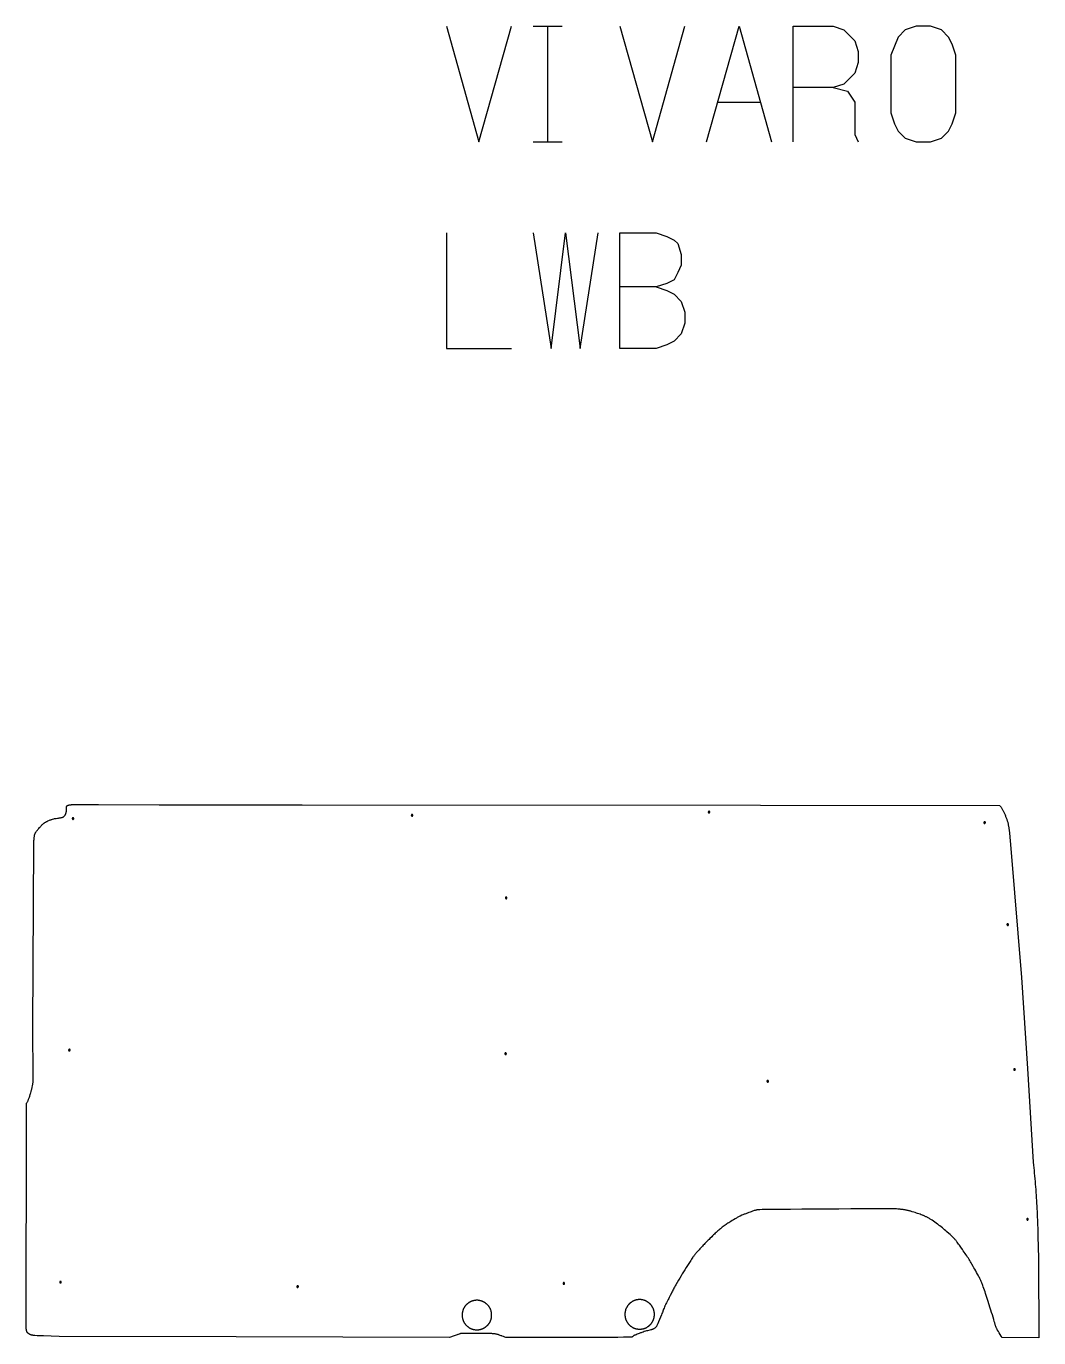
# Model space of a CAD drawing. Extents: x 0 to 7798, y -6966 to 7.
# Drawn here: x 5154 to 7657, y -3233 to 7 of the extents above; entities that cross this region are included whole.
import ezdxf

# ---------------------------------------------------------------- set-up
doc = ezdxf.new("R2010")
doc.units = 0
doc.layers.add('Default_Layer', color=1, linetype='CONTINUOUS')

msp = doc.modelspace()

# ---------------------------------------------------------------- linework, layer by layer
at = {"layer": 'Default_Layer'}
for points in [[(6192.8, 7.4), (6273.1, -278.4), (6353.5, 7.4)], [(6407.1, 7.4), (6478.5, 7.4)], [(6442.8, 7.4), (6442.8, -278.4)], [(6621.4, 7.4), (6701.7, -278.4), (6782.1, 7.4)], [(6835.7, -278.4), (6916.1, 7.4), (6996.4, -278.4)], [(7050, -278.4), (7050, 7.4), (7148.2, 7.4), (7175, -1.6), (7201.8, -28.3), (7210.7, -55.1), (7210.7, -81.9), (7201.8, -108.7), (7175, -135.5), (7148.2, -144.4), (7050, -144.4)], [(7148.2, -144.4), (7183.9, -153.4), (7201.8, -180.2), (7201.8, -260.5), (7210.7, -278.4)], [(6862.5, -180.2), (6969.6, -180.2)], [(6407.1, -278.4), (6478.5, -278.4)], [(6192.8, -502.9), (6192.8, -788.6), (6353.5, -788.6)], [(6407.1, -502.9), (6451.7, -788.6), (6487.4, -502.9), (6523.2, -788.6), (6567.8, -502.9)], [(6710.7, -636.8), (6737.5, -645.8), (6755.3, -654.7), (6773.2, -672.6), (6782.1, -699.3), (6782.1, -726.1), (6773.2, -752.9), (6755.3, -770.8), (6737.5, -779.7), (6710.7, -788.6), (6621.4, -788.6), (6621.4, -502.9), (6710.7, -502.9), (6737.5, -511.8), (6755.3, -520.8), (6764.3, -529.7), (6773.2, -556.5), (6773.2, -583.3), (6764.3, -601.1), (6755.3, -619), (6737.5, -627.9), (6710.7, -636.8), (6621.4, -636.8)]]:
    msp.add_lwpolyline(points, dxfattribs=at)
for points in [[(7451.8, -64.1), (7442.9, -37.3), (7434, -19.4), (7416.1, -1.6), (7389.3, 7.4), (7353.6, 7.4), (7326.8, -1.6), (7309, -19.4), (7291.1, -64.1), (7291.1, -206.9), (7300, -233.7), (7309, -251.6), (7326.8, -269.4), (7353.6, -278.4), (7389.3, -278.4), (7416.1, -269.4), (7434, -251.6), (7442.9, -233.7), (7451.8, -206.9), (7451.8, -64.1)], [(6968.9, -1917.1), (7560.8, -1917.7), (7561.6, -1919.1), (7562.5, -1920.5), (7563.4, -1922), (7564.3, -1923.5), (7565.1, -1925), (7566, -1926.6), (7566.9, -1928.1), (7567.7, -1929.7), (7568.6, -1931.3), (7569.4, -1932.9), (7570.2, -1934.6), (7571, -1936.2), (7571.8, -1937.9), (7572.6, -1939.6), (7573.3, -1941.2), (7574.1, -1942.9), (7574.8, -1944.6), (7575.5, -1946.2), (7576.1, -1947.9), (7576.8, -1949.6), (7577.4, -1951.2), (7577.9, -1952.8), (7578.5, -1954.5), (7579, -1956), (7579.5, -1957.6), (7579.9, -1959.2), (7580.3, -1960.7), (7580.7, -1962.2), (7581, -1963.7), (7581.2, -1965.1), (7581.5, -1966.5), (7581.7, -1967.9), (7584.5, -1985.6), (7584.6, -1986.2), (7588, -2023.7), (7614.3, -2342.4), (7628.5, -2567.6), (7643.1, -2799.2), (7642.9, -2799.2), (7643.7, -2806), (7644.4, -2812.7), (7645, -2819.5), (7645.7, -2826.2), (7646.3, -2833), (7646.9, -2839.8), (7647.5, -2846.5), (7648, -2853.3), (7648.6, -2860), (7649.1, -2866.8), (7649.6, -2873.6), (7650, -2880.3), (7650.5, -2887.1), (7650.9, -2893.8), (7651.3, -2900.6), (7651.7, -2907.4), (7652, -2914.2), (7652.4, -2920.9), (7652.7, -2927.7), (7653, -2934.5), (7653.3, -2941.2), (7653.5, -2948), (7653.8, -2954.8), (7654, -2961.5), (7654.5, -2975.1), (7654.8, -2988.6), (7655.2, -3002.2), (7655.4, -3015.8), (7655.7, -3029.3), (7655.9, -3042.9), (7656, -3056.4), (7656.1, -3070), (7656.2, -3083.5), (7656.3, -3097.1), (7656.4, -3110.7), (7656.4, -3124.2), (7656.5, -3151.4), (7656.5, -3178.5), (7656.6, -3205.6), (7656.7, -3219.2), (7656.8, -3232.7), (7566.2, -3232.4), (7564, -3229.1), (7561.4, -3225), (7558.8, -3220.9), (7556.8, -3217.5), (7554.7, -3214.2), (7554.3, -3213.5), (7553.9, -3212.7), (7553.5, -3211.9), (7553.2, -3211), (7552.8, -3210.1), (7552.4, -3209.2), (7551.6, -3207.1), (7550.8, -3205.1), (7550.1, -3202.9), (7548.7, -3198.8), (7548.3, -3197.7), (7547.8, -3196.2), (7546.7, -3192.3), (7545.3, -3187.5), (7543.7, -3182), (7542, -3176.1), (7540.2, -3170.2), (7538.5, -3164.4), (7536.9, -3159.2), (7533.7, -3148.8), (7532, -3143.5), (7530.3, -3138.1), (7528.6, -3132.9), (7527, -3127.9), (7525.4, -3123.2), (7524, -3119), (7521.2, -3111.1), (7519.7, -3107.2), (7518.3, -3103.3), (7517.5, -3101.3), (7516.8, -3099.4), (7516, -3097.4), (7515.2, -3095.5), (7514.4, -3093.6), (7513.5, -3091.6), (7512.7, -3089.7), (7511.8, -3087.8), (7510.9, -3085.9), (7509.9, -3083.9), (7508.9, -3081.9), (7507.8, -3079.8), (7506.6, -3077.7), (7505.5, -3075.7), (7503.2, -3071.5), (7500.8, -3067.5), (7498.6, -3063.6), (7496.5, -3060.1), (7494.7, -3056.9), (7491.3, -3051), (7489.6, -3048), (7487.9, -3045.1), (7486.2, -3042.1), (7484.5, -3039.2), (7482.7, -3036.3), (7480.9, -3033.5), (7478.9, -3030.5), (7476.8, -3027.4), (7474.6, -3024.2), (7472.4, -3021), (7470.2, -3017.9), (7468, -3014.8), (7464, -3009.3), (7462.3, -3006.8), (7460.5, -3004.3), (7458.7, -3001.8), (7457, -2999.2), (7455.2, -2996.7), (7454.3, -2995.5), (7453.3, -2994.3), (7452.4, -2993.1), (7451.4, -2991.9), (7450.4, -2990.7), (7449.4, -2989.5), (7448.4, -2988.4), (7447.3, -2987.2), (7446.1, -2986), (7445, -2984.9), (7443.8, -2983.7), (7442.5, -2982.5), (7440, -2980.1), (7437.4, -2977.7), (7434.8, -2975.4), (7429.5, -2970.8), (7426.9, -2968.5), (7424.1, -2966.1), (7421.3, -2963.7), (7418.4, -2961.2), (7415.4, -2958.8), (7412.3, -2956.3), (7410.8, -2955.2), (7409.3, -2954), (7407.7, -2952.8), (7406.2, -2951.7), (7403.1, -2949.4), (7399.8, -2947.1), (7396.5, -2944.8), (7393.1, -2942.6), (7391.5, -2941.5), (7389.8, -2940.4), (7388.2, -2939.4), (7386.6, -2938.4), (7385, -2937.4), (7383.5, -2936.5), (7382, -2935.7), (7380.6, -2935), (7379.2, -2934.2), (7377.8, -2933.6), (7376.3, -2932.9), (7374.9, -2932.2), (7373.5, -2931.6), (7372, -2931), (7370.6, -2930.4), (7369.1, -2929.8), (7366.2, -2928.7), (7363.2, -2927.6), (7360.2, -2926.6), (7357.3, -2925.6), (7354.2, -2924.5), (7351, -2923.4), (7347.6, -2922.3), (7344.2, -2921.3), (7342.4, -2920.8), (7340.6, -2920.3), (7338.9, -2919.8), (7337.1, -2919.3), (7335.3, -2918.8), (7333.6, -2918.4), (7331.8, -2918), (7330.1, -2917.7), (7328.3, -2917.3), (7326.6, -2917), (7324.8, -2916.7), (7323, -2916.4), (7321.3, -2916.2), (7319.5, -2916), (7317.7, -2915.7), (7315.9, -2915.5), (7314.1, -2915.3), (7312.4, -2915.2), (7308.8, -2914.9), (7305.2, -2914.6), (7301.6, -2914.4), (7299.8, -2914.4), (7296.3, -2914.4), (7284.6, -2914.4), (7267.5, -2914.4), (7245.7, -2914.4), (7220.4, -2914.5), (7192.3, -2914.6), (7162.3, -2914.8), (7131.5, -2914.9), (7100.7, -2915.1), (7070.9, -2915.3), (7042.9, -2915.5), (7017.6, -2915.7), (6996.1, -2915.9), (6987, -2916), (6979.1, -2916.1), (6972.7, -2916.2), (6967.7, -2916.3), (6964.3, -2916.4), (6963.3, -2916.5), (6962.7, -2916.5), (6961.9, -2916.6), (6961.1, -2916.8), (6960.3, -2916.9), (6959.4, -2917.1), (6958.5, -2917.4), (6957.6, -2917.6), (6955.6, -2918.1), (6953.6, -2918.7), (6951.6, -2919.4), (6949.5, -2920.1), (6947.5, -2920.8), (6945.5, -2921.5), (6943.5, -2922.2), (6939.9, -2923.5), (6936.9, -2924.7), (6935.7, -2925.1), (6934.7, -2925.5), (6932.4, -2926.2), (6930.4, -2927), (6928.5, -2927.7), (6926.8, -2928.4), (6925, -2929.2), (6923.2, -2930), (6918.9, -2932), (6917.7, -2932.6), (6916.3, -2933.3), (6914.7, -2934.1), (6913.1, -2935), (6911.4, -2935.9), (6909.7, -2936.9), (6906.1, -2939), (6902.5, -2941.1), (6899.1, -2943.2), (6896, -2945.1), (6893.3, -2946.8), (6890.9, -2948.4), (6888.5, -2949.9), (6886.1, -2951.5), (6883.7, -2953.1), (6881.4, -2954.8), (6879.1, -2956.4), (6876.8, -2958.1), (6874.5, -2959.8), (6872.3, -2961.5), (6870.1, -2963.3), (6867.9, -2965.1), (6865.7, -2966.9), (6863.6, -2968.8), (6861.4, -2970.7), (6859.3, -2972.6), (6857.2, -2974.5), (6855.1, -2976.4), (6852.9, -2978.5), (6850.7, -2980.7), (6848.5, -2983), (6843.9, -2987.5), (6841.7, -2989.8), (6839.5, -2992), (6837.5, -2994), (6835.5, -2996), (6831.5, -3000), (6829.5, -3002), (6827.5, -3004), (6825.5, -3006.1), (6823.6, -3008.1), (6819.3, -3012.7), (6817, -3015.2), (6814.6, -3017.9), (6812.3, -3020.6), (6810, -3023.2), (6808.8, -3024.6), (6807.8, -3025.9), (6806.7, -3027.2), (6805.7, -3028.4), (6804.8, -3029.7), (6803.8, -3031), (6802.9, -3032.3), (6802, -3033.6), (6800.2, -3036.2), (6798.4, -3038.9), (6796.6, -3041.5), (6794.9, -3044.2), (6793.3, -3046.8), (6791.6, -3049.3), (6788.4, -3054.3), (6785.1, -3059.4), (6782, -3064.5), (6778.8, -3069.6), (6775.7, -3074.7), (6772.6, -3080), (6769.4, -3085.3), (6766.4, -3090.6), (6763.2, -3096.2), (6759.8, -3101.9), (6758.2, -3104.8), (6756.6, -3107.6), (6755.1, -3110.3), (6753.7, -3112.9), (6752.4, -3115.4), (6751.1, -3117.9), (6749.8, -3120.4), (6748.6, -3122.9), (6746.1, -3127.9), (6743.6, -3133), (6742.2, -3135.6), (6740.9, -3138.2), (6738.1, -3143.5), (6736.8, -3146.1), (6735.4, -3148.7), (6734.2, -3151.4), (6733.5, -3152.7), (6732.9, -3154), (6732.3, -3155.4), (6731.7, -3156.7), (6730.6, -3159.4), (6729.5, -3162.1), (6728.5, -3164.9), (6726.4, -3170.3), (6725.3, -3173.1), (6724.3, -3175.8), (6721.8, -3181.7), (6719.2, -3188), (6716.9, -3193.5), (6716, -3195.6), (6715.4, -3197.1), (6714.9, -3198.2), (6714.4, -3199.4), (6713.9, -3200.6), (6713.3, -3201.8), (6712.8, -3203), (6712.5, -3203.5), (6712.2, -3204.1), (6711.9, -3204.6), (6711.6, -3205.1), (6711.2, -3205.6), (6710.9, -3206), (6710.5, -3206.5), (6710.1, -3206.9), (6709.7, -3207.3), (6709.3, -3207.7), (6708.8, -3208.1), (6708.4, -3208.4), (6707.9, -3208.8), (6707.5, -3209.2), (6706.5, -3209.8), (6705.5, -3210.4), (6704.5, -3211), (6703.5, -3211.5), (6702.9, -3211.8), (6702.1, -3212.1), (6701.3, -3212.4), (6700.3, -3212.6), (6699.2, -3213), (6698, -3213.3), (6695.4, -3213.9), (6689.9, -3215.2), (6687.2, -3215.9), (6684.7, -3216.5), (6681.7, -3217.6), (6678.6, -3218.6), (6675.6, -3219.6), (6674.1, -3220.2), (6672.6, -3220.7), (6668.7, -3222.2), (6663.8, -3224.1), (6661.5, -3225.1), (6659.3, -3226), (6657.6, -3226.7), (6657, -3227), (6656.5, -3227.2), (6656.1, -3227.4), (6655.8, -3227.7), (6655.4, -3228), (6655.1, -3228.2), (6654.4, -3228.8), (6653.7, -3229.4), (6653.1, -3230), (6652.7, -3230.2), (6652.4, -3230.5), (6652, -3230.7), (6651.6, -3230.9), (6651.2, -3231.1), (6650.8, -3231.3), (6650.6, -3231.3), (6650.1, -3231.3), (6648.2, -3231.4), (6645.2, -3231.4), (6641.2, -3231.5), (6630.5, -3231.6), (6616.4, -3231.7), (6599.4, -3231.7), (6579.8, -3231.8), (6534.8, -3231.9), (6433.4, -3232.1), (6383.9, -3232.2), (6339.8, -3232.3), (6336.8, -3231), (6333.6, -3229.8), (6330.7, -3228.6), (6329.3, -3228), (6328.1, -3227.6), (6325.9, -3226.8), (6323.7, -3226), (6322.6, -3225.6), (6321.5, -3225.3), (6320.3, -3225), (6319.2, -3224.7), (6317.9, -3224.4), (6316.4, -3224), (6314.6, -3223.7), (6312.8, -3223.4), (6310.8, -3223.1), (6308.9, -3222.8), (6306.9, -3222.6), (6305.1, -3222.4), (6303.8, -3222.3), (6301.9, -3222.3), (6299.3, -3222.2), (6296.3, -3222.2), (6288.7, -3222.2), (6279.9, -3222.2), (6260.5, -3222.2), (6251.1, -3222.2), (6242.7, -3222.2), (6240.9, -3222.1), (6239.1, -3222.1), (6235.5, -3222), (6233.8, -3221.9), (6232.1, -3221.9), (6231.3, -3222), (6230.6, -3222), (6229.9, -3222.1), (6229.2, -3222.2), (6228.6, -3222.3), (6228, -3222.4), (6227.4, -3222.5), (6226.7, -3222.7), (6225.5, -3223.1), (6224.3, -3223.5), (6221.9, -3224.3), (6220.7, -3224.8), (6219.5, -3225.2), (6214.5, -3226.8), (6212, -3227.7), (6209.6, -3228.5), (6207.3, -3229.3), (6205, -3230.1), (6200.4, -3231.8), (5673, -3230.8), (5235.4, -3229.9), (5216.1, -3229.1), (5196.5, -3228.3), (5187.9, -3227.9), (5180.8, -3227.6), (5175.8, -3227.3), (5174.3, -3227.2), (5173.4, -3227.1), (5172.4, -3227), (5171.3, -3226.8), (5170.2, -3226.6), (5169.2, -3226.3), (5168.1, -3226.1), (5167.2, -3225.9), (5166.4, -3225.6), (5165.8, -3225.5), (5164.7, -3225.1), (5164.2, -3224.9), (5163.6, -3224.7), (5163.1, -3224.4), (5162.6, -3224.2), (5162.1, -3223.9), (5161.6, -3223.6), (5161.1, -3223.3), (5160.6, -3222.9), (5160.1, -3222.6), (5159.5, -3222.1), (5159, -3221.7), (5158.5, -3221.2), (5158, -3220.8), (5157.6, -3220.3), (5157.3, -3219.9), (5156.9, -3219.4), (5156.6, -3218.9), (5156.3, -3218.3), (5156, -3217.8), (5155.8, -3217.3), (5155.5, -3216.7), (5155.3, -3216.2), (5155.2, -3215.9), (5155.1, -3215.5), (5155, -3214.7), (5154.8, -3213.8), (5154.7, -3212.8), (5154.4, -3210.8), (5154.3, -3209.7), (5154.2, -3208.8), (5155.1, -2691), (5155.1, -2653.2), (5156, -2652), (5156.7, -2650.7), (5157.4, -2649.5), (5158, -2648.2), (5158.6, -2647), (5159.2, -2645.7), (5159.7, -2644.5), (5160.2, -2643.2), (5160.7, -2641.7), (5161.3, -2640), (5162, -2638), (5162.7, -2635.9), (5164.1, -2631.6), (5164.7, -2629.5), (5165.3, -2627.6), (5166.3, -2624), (5167.3, -2620.4), (5167.8, -2618.6), (5168.2, -2616.8), (5168.6, -2615.1), (5169, -2613.5), (5169.7, -2610.3), (5170, -2608.7), (5170.3, -2607.1), (5170.6, -2605.5), (5170.9, -2603.9), (5171.1, -2602.3), (5171.3, -2600.7), (5171.3, -2600), (5171.3, -2599), (5171.3, -2595.5), (5171.3, -2590.6), (5171.3, -2584.2), (5171.2, -2568.3), (5171, -2549), (5170.5, -2506.2), (5170.3, -2485.5), (5170.2, -2467.1), (5173.3, -2011.9), (5173.3, -2010.2), (5173.3, -2008.6), (5173.3, -2005.3), (5173.3, -2003.7), (5173.4, -2002.9), (5173.4, -2002.1), (5173.5, -2001.3), (5173.6, -2000.5), (5173.7, -1999.8), (5173.8, -1999), (5173.9, -1998.3), (5174, -1997.5), (5174.2, -1996), (5174.3, -1994.5), (5174.5, -1993), (5174.5, -1992.3), (5174.6, -1991.6), (5174.8, -1990.9), (5174.9, -1990.2), (5175.1, -1989.6), (5175.2, -1989), (5175.5, -1988.4), (5175.7, -1987.8), (5176.3, -1986.7), (5176.9, -1985.6), (5177.5, -1984.6), (5178.2, -1983.6), (5178.8, -1982.6), (5179.5, -1981.6), (5180.2, -1980.6), (5180.9, -1979.6), (5181.8, -1978.5), (5182.8, -1977.4), (5183.8, -1976.1), (5185, -1974.7), (5187.3, -1972.2), (5188.3, -1971), (5189.1, -1969.9), (5189.5, -1969.4), (5190, -1968.9), (5190.9, -1967.9), (5192, -1966.8), (5193.1, -1965.7), (5194.3, -1964.6), (5195.6, -1963.5), (5196.8, -1962.5), (5198.1, -1961.4), (5198.8, -1960.9), (5199.6, -1960.4), (5200.5, -1959.8), (5201.4, -1959.3), (5202.4, -1958.7), (5203.5, -1958.1), (5204.5, -1957.6), (5205.6, -1957), (5207.8, -1956), (5210, -1955), (5211.9, -1954.2), (5213.5, -1953.5), (5214.2, -1953.2), (5214.9, -1952.9), (5216.3, -1952.4), (5217.8, -1952), (5219.2, -1951.5), (5222.2, -1950.7), (5223.7, -1950.3), (5225.1, -1949.8), (5228.1, -1949.5), (5231.2, -1949.1), (5232.7, -1948.9), (5234.2, -1948.7), (5235.5, -1948.5), (5236.8, -1948.3), (5237.9, -1948.1), (5239.1, -1947.9), (5240.3, -1947.8), (5241.5, -1947.6), (5242.1, -1947.5), (5242.7, -1947.3), (5243.3, -1947.2), (5243.8, -1947), (5244.4, -1946.8), (5244.9, -1946.6), (5245.5, -1946.3), (5246, -1946), (5246.4, -1945.7), (5246.9, -1945.3), (5247.4, -1944.9), (5247.8, -1944.5), (5248.2, -1944.1), (5248.6, -1943.7), (5249, -1943.2), (5249.4, -1942.7), (5249.7, -1942.2), (5250.1, -1941.7), (5250.4, -1941.2), (5250.7, -1940.7), (5251, -1940.2), (5251.3, -1939.6), (5251.8, -1938.5), (5252, -1938), (5252.2, -1937.4), (5252.4, -1936.8), (5252.6, -1936.2), (5252.7, -1935.5), (5252.9, -1934.9), (5253.1, -1933.5), (5253.3, -1932.2), (5253.5, -1930.8), (5253.6, -1929.6), (5253.8, -1928.4), (5253.8, -1927.8), (5253.8, -1927.2), (5253.8, -1926.6), (5253.8, -1926), (5253.7, -1924.7), (5253.6, -1923.5), (5253.6, -1922.9), (5253.6, -1922.3), (5253.7, -1921.7), (5253.7, -1921.2), (5253.8, -1920.6), (5253.9, -1920.4), (5254, -1920.1), (5254.1, -1919.9), (5254.2, -1919.6), (5254.4, -1919.4), (5254.5, -1919.2), (5254.7, -1919), (5254.9, -1918.8), (5255.1, -1918.6), (5255.3, -1918.4), (5255.7, -1918.1), (5256.2, -1917.8), (5256.7, -1917.6), (5257.3, -1917.3), (5257.8, -1917.1), (5258.4, -1917), (5258.9, -1916.8), (5259.5, -1916.7), (5260.6, -1916.5), (5261.7, -1916.3), (5262.7, -1916.1), (5263.5, -1916), (5264.4, -1915.9), (5265.3, -1915.8), (5266.2, -1915.7), (5268, -1915.7), (5269.8, -1915.6), (5274.5, -1915.6), (5287.1, -1915.6), (5332.8, -1915.6), (5483.1, -1915.8), (5836.2, -1916.1), (6968.9, -1917.1)], [(6105.9, -1942), (6105.9, -1942.2), (6105.9, -1942.4), (6106, -1942.6), (6106, -1942.8), (6106.1, -1943), (6106.2, -1943.1), (6106.3, -1943.3), (6106.5, -1943.4), (6106.6, -1943.6), (6106.8, -1943.7), (6106.9, -1943.8), (6107.1, -1943.9), (6107.3, -1943.9), (6107.5, -1944), (6107.7, -1944), (6107.9, -1944), (6108.1, -1944), (6108.3, -1944), (6108.5, -1943.9), (6108.7, -1943.9), (6108.8, -1943.8), (6109, -1943.7), (6109.2, -1943.6), (6109.3, -1943.4), (6109.4, -1943.3), (6109.5, -1943.1), (6109.6, -1943), (6109.7, -1942.8), (6109.8, -1942.6), (6109.8, -1942.4), (6109.9, -1942.2), (6109.9, -1942), (6109.9, -1941.8), (6109.8, -1941.6), (6109.8, -1941.4), (6109.7, -1941.2), (6109.6, -1941.1), (6109.5, -1940.9), (6109.4, -1940.8), (6109.3, -1940.6), (6109.2, -1940.5), (6109, -1940.4), (6108.8, -1940.3), (6108.7, -1940.2), (6108.5, -1940.1), (6108.3, -1940.1), (6108.1, -1940), (6107.9, -1940), (6107.7, -1940), (6107.5, -1940.1), (6107.3, -1940.1), (6107.1, -1940.2), (6106.9, -1940.3), (6106.8, -1940.4), (6106.6, -1940.5), (6106.5, -1940.6), (6106.3, -1940.8), (6106.2, -1940.9), (6106.1, -1941.1), (6106, -1941.2), (6106, -1941.4), (6105.9, -1941.6), (6105.9, -1941.8), (6105.9, -1942)], [(6839.9, -1934), (6839.9, -1934.2), (6839.9, -1934.4), (6840, -1934.6), (6840, -1934.8), (6840.1, -1935), (6840.2, -1935.1), (6840.3, -1935.3), (6840.5, -1935.4), (6840.6, -1935.6), (6840.8, -1935.7), (6840.9, -1935.8), (6841.1, -1935.9), (6841.3, -1935.9), (6841.5, -1936), (6841.7, -1936), (6841.9, -1936), (6842.1, -1936), (6842.3, -1936), (6842.5, -1935.9), (6842.7, -1935.9), (6842.8, -1935.8), (6843, -1935.7), (6843.2, -1935.6), (6843.3, -1935.4), (6843.4, -1935.3), (6843.5, -1935.1), (6843.6, -1935), (6843.7, -1934.8), (6843.8, -1934.6), (6843.8, -1934.4), (6843.9, -1934.2), (6843.9, -1934), (6843.9, -1933.8), (6843.8, -1933.6), (6843.8, -1933.4), (6843.7, -1933.2), (6843.6, -1933.1), (6843.5, -1932.9), (6843.4, -1932.8), (6843.3, -1932.6), (6843.2, -1932.5), (6843, -1932.4), (6842.8, -1932.3), (6842.7, -1932.2), (6842.5, -1932.1), (6842.3, -1932.1), (6842.1, -1932), (6841.9, -1932), (6841.7, -1932), (6841.5, -1932.1), (6841.3, -1932.1), (6841.1, -1932.2), (6840.9, -1932.3), (6840.8, -1932.4), (6840.6, -1932.5), (6840.5, -1932.6), (6840.3, -1932.8), (6840.2, -1932.9), (6840.1, -1933.1), (6840, -1933.2), (6840, -1933.4), (6839.9, -1933.6), (6839.9, -1933.8), (6839.9, -1934)], [(5267.9, -1950), (5267.9, -1950.2), (5267.9, -1950.4), (5268, -1950.6), (5268, -1950.8), (5268.1, -1951), (5268.2, -1951.1), (5268.3, -1951.3), (5268.5, -1951.4), (5268.6, -1951.6), (5268.8, -1951.7), (5268.9, -1951.8), (5269.1, -1951.9), (5269.3, -1951.9), (5269.5, -1952), (5269.7, -1952), (5269.9, -1952), (5270.1, -1952), (5270.3, -1952), (5270.5, -1951.9), (5270.7, -1951.9), (5270.8, -1951.8), (5271, -1951.7), (5271.2, -1951.6), (5271.3, -1951.4), (5271.4, -1951.3), (5271.5, -1951.1), (5271.6, -1951), (5271.7, -1950.8), (5271.8, -1950.6), (5271.8, -1950.4), (5271.9, -1950.2), (5271.9, -1950), (5271.9, -1949.8), (5271.8, -1949.6), (5271.8, -1949.4), (5271.7, -1949.2), (5271.6, -1949.1), (5271.5, -1948.9), (5271.4, -1948.8), (5271.3, -1948.6), (5271.2, -1948.5), (5271, -1948.4), (5270.8, -1948.3), (5270.7, -1948.2), (5270.5, -1948.1), (5270.3, -1948.1), (5270.1, -1948), (5269.9, -1948), (5269.7, -1948), (5269.5, -1948.1), (5269.3, -1948.1), (5269.1, -1948.2), (5268.9, -1948.3), (5268.8, -1948.4), (5268.6, -1948.5), (5268.5, -1948.6), (5268.3, -1948.8), (5268.2, -1948.9), (5268.1, -1949.1), (5268, -1949.2), (5268, -1949.4), (5267.9, -1949.6), (5267.9, -1949.8), (5267.9, -1950)], [(7520.9, -1960), (7520.9, -1960.2), (7520.9, -1960.4), (7521, -1960.6), (7521, -1960.8), (7521.1, -1961), (7521.2, -1961.1), (7521.3, -1961.3), (7521.5, -1961.4), (7521.6, -1961.6), (7521.8, -1961.7), (7521.9, -1961.8), (7522.1, -1961.9), (7522.3, -1961.9), (7522.5, -1962), (7522.7, -1962), (7522.9, -1962), (7523.1, -1962), (7523.3, -1962), (7523.5, -1961.9), (7523.7, -1961.9), (7523.8, -1961.8), (7524, -1961.7), (7524.2, -1961.6), (7524.3, -1961.4), (7524.4, -1961.3), (7524.5, -1961.1), (7524.6, -1961), (7524.7, -1960.8), (7524.8, -1960.6), (7524.8, -1960.4), (7524.9, -1960.2), (7524.9, -1960), (7524.9, -1959.8), (7524.8, -1959.6), (7524.8, -1959.4), (7524.7, -1959.2), (7524.6, -1959.1), (7524.5, -1958.9), (7524.4, -1958.8), (7524.3, -1958.6), (7524.2, -1958.5), (7524, -1958.4), (7523.8, -1958.3), (7523.7, -1958.2), (7523.5, -1958.1), (7523.3, -1958.1), (7523.1, -1958), (7522.9, -1958), (7522.7, -1958), (7522.5, -1958.1), (7522.3, -1958.1), (7522.1, -1958.2), (7521.9, -1958.3), (7521.8, -1958.4), (7521.6, -1958.5), (7521.5, -1958.6), (7521.3, -1958.8), (7521.2, -1958.9), (7521.1, -1959.1), (7521, -1959.2), (7521, -1959.4), (7520.9, -1959.6), (7520.9, -1959.8), (7520.9, -1960)], [(6338.4, -2146), (6338.4, -2146.2), (6338.5, -2146.4), (6338.5, -2146.6), (6338.6, -2146.8), (6338.7, -2147), (6338.8, -2147.1), (6338.9, -2147.3), (6339, -2147.4), (6339.1, -2147.6), (6339.3, -2147.7), (6339.5, -2147.8), (6339.6, -2147.9), (6339.8, -2147.9), (6340, -2148), (6340.2, -2148), (6340.4, -2148), (6340.6, -2148), (6340.8, -2148), (6341, -2147.9), (6341.2, -2147.9), (6341.4, -2147.8), (6341.5, -2147.7), (6341.7, -2147.6), (6341.8, -2147.4), (6342, -2147.3), (6342.1, -2147.1), (6342.2, -2147), (6342.3, -2146.8), (6342.3, -2146.6), (6342.4, -2146.4), (6342.4, -2146.2), (6342.4, -2146), (6342.4, -2145.8), (6342.4, -2145.6), (6342.3, -2145.4), (6342.3, -2145.2), (6342.2, -2145.1), (6342.1, -2144.9), (6342, -2144.8), (6341.8, -2144.6), (6341.7, -2144.5), (6341.5, -2144.4), (6341.4, -2144.3), (6341.2, -2144.2), (6341, -2144.1), (6340.8, -2144.1), (6340.6, -2144), (6340.4, -2144), (6340.2, -2144), (6340, -2144.1), (6339.8, -2144.1), (6339.6, -2144.2), (6339.5, -2144.3), (6339.3, -2144.4), (6339.1, -2144.5), (6339, -2144.6), (6338.9, -2144.8), (6338.8, -2144.9), (6338.7, -2145.1), (6338.6, -2145.2), (6338.5, -2145.4), (6338.5, -2145.6), (6338.4, -2145.8), (6338.4, -2146)], [(7578, -2212), (7578, -2212.2), (7578.1, -2212.4), (7578.1, -2212.6), (7578.2, -2212.8), (7578.3, -2213), (7578.4, -2213.1), (7578.5, -2213.3), (7578.6, -2213.4), (7578.7, -2213.6), (7578.9, -2213.7), (7579.1, -2213.8), (7579.2, -2213.9), (7579.4, -2213.9), (7579.6, -2214), (7579.8, -2214), (7580, -2214), (7580.2, -2214), (7580.4, -2214), (7580.6, -2213.9), (7580.8, -2213.9), (7581, -2213.8), (7581.1, -2213.7), (7581.3, -2213.6), (7581.4, -2213.4), (7581.6, -2213.3), (7581.7, -2213.1), (7581.8, -2213), (7581.9, -2212.8), (7581.9, -2212.6), (7582, -2212.4), (7582, -2212.2), (7582, -2212), (7582, -2211.8), (7582, -2211.6), (7581.9, -2211.4), (7581.9, -2211.2), (7581.8, -2211.1), (7581.7, -2210.9), (7581.6, -2210.8), (7581.4, -2210.6), (7581.3, -2210.5), (7581.1, -2210.4), (7581, -2210.3), (7580.8, -2210.2), (7580.6, -2210.1), (7580.4, -2210.1), (7580.2, -2210), (7580, -2210), (7579.8, -2210), (7579.6, -2210.1), (7579.4, -2210.1), (7579.2, -2210.2), (7579.1, -2210.3), (7578.9, -2210.4), (7578.7, -2210.5), (7578.6, -2210.6), (7578.5, -2210.8), (7578.4, -2210.9), (7578.3, -2211.1), (7578.2, -2211.2), (7578.1, -2211.4), (7578.1, -2211.6), (7578, -2211.8), (7578, -2212)], [(5258.9, -2522), (5258.9, -2522.2), (5258.9, -2522.4), (5259, -2522.6), (5259, -2522.8), (5259.1, -2523), (5259.2, -2523.1), (5259.3, -2523.3), (5259.5, -2523.4), (5259.6, -2523.6), (5259.8, -2523.7), (5259.9, -2523.8), (5260.1, -2523.9), (5260.3, -2523.9), (5260.5, -2524), (5260.7, -2524), (5260.9, -2524), (5261.1, -2524), (5261.3, -2524), (5261.5, -2523.9), (5261.7, -2523.9), (5261.8, -2523.8), (5262, -2523.7), (5262.2, -2523.6), (5262.3, -2523.4), (5262.4, -2523.3), (5262.5, -2523.1), (5262.6, -2523), (5262.7, -2522.8), (5262.8, -2522.6), (5262.8, -2522.4), (5262.9, -2522.2), (5262.9, -2522), (5262.9, -2521.8), (5262.8, -2521.6), (5262.8, -2521.4), (5262.7, -2521.2), (5262.6, -2521.1), (5262.5, -2520.9), (5262.4, -2520.8), (5262.3, -2520.6), (5262.2, -2520.5), (5262, -2520.4), (5261.8, -2520.3), (5261.7, -2520.2), (5261.5, -2520.1), (5261.3, -2520.1), (5261.1, -2520), (5260.9, -2520), (5260.7, -2520), (5260.5, -2520.1), (5260.3, -2520.1), (5260.1, -2520.2), (5259.9, -2520.3), (5259.8, -2520.4), (5259.6, -2520.5), (5259.5, -2520.6), (5259.3, -2520.8), (5259.2, -2520.9), (5259.1, -2521.1), (5259, -2521.2), (5259, -2521.4), (5258.9, -2521.6), (5258.9, -2521.8), (5258.9, -2522)], [(6336.9, -2531), (6336.9, -2531.2), (6336.9, -2531.4), (6337, -2531.6), (6337, -2531.8), (6337.1, -2532), (6337.2, -2532.1), (6337.3, -2532.3), (6337.5, -2532.4), (6337.6, -2532.6), (6337.8, -2532.7), (6337.9, -2532.8), (6338.1, -2532.9), (6338.3, -2532.9), (6338.5, -2533), (6338.7, -2533), (6338.9, -2533), (6339.1, -2533), (6339.3, -2533), (6339.5, -2532.9), (6339.7, -2532.9), (6339.8, -2532.8), (6340, -2532.7), (6340.2, -2532.6), (6340.3, -2532.4), (6340.4, -2532.3), (6340.5, -2532.1), (6340.6, -2532), (6340.7, -2531.8), (6340.8, -2531.6), (6340.8, -2531.4), (6340.9, -2531.2), (6340.9, -2531), (6340.9, -2530.8), (6340.8, -2530.6), (6340.8, -2530.4), (6340.7, -2530.2), (6340.6, -2530.1), (6340.5, -2529.9), (6340.4, -2529.8), (6340.3, -2529.6), (6340.2, -2529.5), (6340, -2529.4), (6339.8, -2529.3), (6339.7, -2529.2), (6339.5, -2529.1), (6339.3, -2529.1), (6339.1, -2529), (6338.9, -2529), (6338.7, -2529), (6338.5, -2529.1), (6338.3, -2529.1), (6338.1, -2529.2), (6337.9, -2529.3), (6337.8, -2529.4), (6337.6, -2529.5), (6337.5, -2529.6), (6337.3, -2529.8), (6337.2, -2529.9), (6337.1, -2530.1), (6337, -2530.2), (6337, -2530.4), (6336.9, -2530.6), (6336.9, -2530.8), (6336.9, -2531)], [(7594.9, -2570), (7594.9, -2570.2), (7594.9, -2570.4), (7595, -2570.6), (7595, -2570.8), (7595.1, -2571), (7595.2, -2571.1), (7595.3, -2571.3), (7595.5, -2571.4), (7595.6, -2571.6), (7595.8, -2571.7), (7595.9, -2571.8), (7596.1, -2571.9), (7596.3, -2571.9), (7596.5, -2572), (7596.7, -2572), (7596.9, -2572), (7597.1, -2572), (7597.3, -2572), (7597.5, -2571.9), (7597.7, -2571.9), (7597.8, -2571.8), (7598, -2571.7), (7598.2, -2571.6), (7598.3, -2571.4), (7598.4, -2571.3), (7598.5, -2571.1), (7598.6, -2571), (7598.7, -2570.8), (7598.8, -2570.6), (7598.8, -2570.4), (7598.9, -2570.2), (7598.9, -2570), (7598.9, -2569.8), (7598.8, -2569.6), (7598.8, -2569.4), (7598.7, -2569.2), (7598.6, -2569.1), (7598.5, -2568.9), (7598.4, -2568.8), (7598.3, -2568.6), (7598.2, -2568.5), (7598, -2568.4), (7597.8, -2568.3), (7597.7, -2568.2), (7597.5, -2568.1), (7597.3, -2568.1), (7597.1, -2568), (7596.9, -2568), (7596.7, -2568), (7596.5, -2568.1), (7596.3, -2568.1), (7596.1, -2568.2), (7595.9, -2568.3), (7595.8, -2568.4), (7595.6, -2568.5), (7595.5, -2568.6), (7595.3, -2568.8), (7595.2, -2568.9), (7595.1, -2569.1), (7595, -2569.2), (7595, -2569.4), (7594.9, -2569.6), (7594.9, -2569.8), (7594.9, -2570)], [(6984.9, -2599), (6984.9, -2599.2), (6984.9, -2599.4), (6985, -2599.6), (6985, -2599.8), (6985.1, -2600), (6985.2, -2600.1), (6985.3, -2600.3), (6985.5, -2600.4), (6985.6, -2600.6), (6985.8, -2600.7), (6985.9, -2600.8), (6986.1, -2600.9), (6986.3, -2600.9), (6986.5, -2601), (6986.7, -2601), (6986.9, -2601), (6987.1, -2601), (6987.3, -2601), (6987.5, -2600.9), (6987.7, -2600.9), (6987.8, -2600.8), (6988, -2600.7), (6988.2, -2600.6), (6988.3, -2600.4), (6988.4, -2600.3), (6988.5, -2600.1), (6988.6, -2600), (6988.7, -2599.8), (6988.8, -2599.6), (6988.8, -2599.4), (6988.9, -2599.2), (6988.9, -2599), (6988.9, -2598.8), (6988.8, -2598.6), (6988.8, -2598.4), (6988.7, -2598.2), (6988.6, -2598.1), (6988.5, -2597.9), (6988.4, -2597.8), (6988.3, -2597.6), (6988.2, -2597.5), (6988, -2597.4), (6987.8, -2597.3), (6987.7, -2597.2), (6987.5, -2597.1), (6987.3, -2597.1), (6987.1, -2597), (6986.9, -2597), (6986.7, -2597), (6986.5, -2597.1), (6986.3, -2597.1), (6986.1, -2597.2), (6985.9, -2597.3), (6985.8, -2597.4), (6985.6, -2597.5), (6985.5, -2597.6), (6985.3, -2597.8), (6985.2, -2597.9), (6985.1, -2598.1), (6985, -2598.2), (6985, -2598.4), (6984.9, -2598.6), (6984.9, -2598.8), (6984.9, -2599)], [(7626.9, -2940), (7626.9, -2940.2), (7626.9, -2940.4), (7627, -2940.6), (7627, -2940.8), (7627.1, -2941), (7627.2, -2941.1), (7627.3, -2941.3), (7627.5, -2941.4), (7627.6, -2941.6), (7627.8, -2941.7), (7627.9, -2941.8), (7628.1, -2941.9), (7628.3, -2941.9), (7628.5, -2942), (7628.7, -2942), (7628.9, -2942), (7629.1, -2942), (7629.3, -2942), (7629.5, -2941.9), (7629.7, -2941.9), (7629.8, -2941.8), (7630, -2941.7), (7630.2, -2941.6), (7630.3, -2941.4), (7630.4, -2941.3), (7630.5, -2941.1), (7630.6, -2941), (7630.7, -2940.8), (7630.8, -2940.6), (7630.8, -2940.4), (7630.9, -2940.2), (7630.9, -2940), (7630.9, -2939.8), (7630.8, -2939.6), (7630.8, -2939.4), (7630.7, -2939.2), (7630.6, -2939.1), (7630.5, -2938.9), (7630.4, -2938.8), (7630.3, -2938.6), (7630.2, -2938.5), (7630, -2938.4), (7629.8, -2938.3), (7629.7, -2938.2), (7629.5, -2938.1), (7629.3, -2938.1), (7629.1, -2938), (7628.9, -2938), (7628.7, -2938), (7628.5, -2938.1), (7628.3, -2938.1), (7628.1, -2938.2), (7627.9, -2938.3), (7627.8, -2938.4), (7627.6, -2938.5), (7627.5, -2938.6), (7627.3, -2938.8), (7627.2, -2938.9), (7627.1, -2939.1), (7627, -2939.2), (7627, -2939.4), (7626.9, -2939.6), (7626.9, -2939.8), (7626.9, -2940)], [(5236.9, -3095.4), (5236.9, -3095.6), (5236.9, -3095.8), (5237, -3096), (5237, -3096.2), (5237.1, -3096.3), (5237.2, -3096.5), (5237.3, -3096.6), (5237.5, -3096.8), (5237.6, -3096.9), (5237.8, -3097), (5237.9, -3097.1), (5238.1, -3097.2), (5238.3, -3097.3), (5238.5, -3097.3), (5238.7, -3097.4), (5238.9, -3097.4), (5239.1, -3097.4), (5239.3, -3097.3), (5239.5, -3097.3), (5239.7, -3097.2), (5239.8, -3097.1), (5240, -3097), (5240.2, -3096.9), (5240.3, -3096.8), (5240.4, -3096.6), (5240.5, -3096.5), (5240.6, -3096.3), (5240.7, -3096.2), (5240.8, -3096), (5240.8, -3095.8), (5240.9, -3095.6), (5240.9, -3095.4), (5240.9, -3095.2), (5240.8, -3095), (5240.8, -3094.8), (5240.7, -3094.6), (5240.6, -3094.4), (5240.5, -3094.3), (5240.4, -3094.1), (5240.3, -3094), (5240.2, -3093.8), (5240, -3093.7), (5239.8, -3093.6), (5239.7, -3093.5), (5239.5, -3093.5), (5239.3, -3093.4), (5239.1, -3093.4), (5238.9, -3093.4), (5238.7, -3093.4), (5238.5, -3093.4), (5238.3, -3093.5), (5238.1, -3093.5), (5237.9, -3093.6), (5237.8, -3093.7), (5237.6, -3093.8), (5237.5, -3094), (5237.3, -3094.1), (5237.2, -3094.3), (5237.1, -3094.4), (5237, -3094.6), (5237, -3094.8), (5236.9, -3095), (5236.9, -3095.2), (5236.9, -3095.4)], [(5822.9, -3106.4), (5822.9, -3106.6), (5822.9, -3106.8), (5823, -3107), (5823, -3107.2), (5823.1, -3107.3), (5823.2, -3107.5), (5823.3, -3107.6), (5823.5, -3107.8), (5823.6, -3107.9), (5823.8, -3108), (5823.9, -3108.1), (5824.1, -3108.2), (5824.3, -3108.3), (5824.5, -3108.3), (5824.7, -3108.4), (5824.9, -3108.4), (5825.1, -3108.4), (5825.3, -3108.3), (5825.5, -3108.3), (5825.7, -3108.2), (5825.8, -3108.1), (5826, -3108), (5826.2, -3107.9), (5826.3, -3107.8), (5826.4, -3107.6), (5826.5, -3107.5), (5826.6, -3107.3), (5826.7, -3107.2), (5826.8, -3107), (5826.8, -3106.8), (5826.9, -3106.6), (5826.9, -3106.4), (5826.9, -3106.2), (5826.8, -3106), (5826.8, -3105.8), (5826.7, -3105.6), (5826.6, -3105.4), (5826.5, -3105.3), (5826.4, -3105.1), (5826.3, -3105), (5826.2, -3104.8), (5826, -3104.7), (5825.8, -3104.6), (5825.7, -3104.5), (5825.5, -3104.5), (5825.3, -3104.4), (5825.1, -3104.4), (5824.9, -3104.4), (5824.7, -3104.4), (5824.5, -3104.4), (5824.3, -3104.5), (5824.1, -3104.5), (5823.9, -3104.6), (5823.8, -3104.7), (5823.6, -3104.8), (5823.5, -3105), (5823.3, -3105.1), (5823.2, -3105.3), (5823.1, -3105.4), (5823, -3105.6), (5823, -3105.8), (5822.9, -3106), (5822.9, -3106.2), (5822.9, -3106.4)], [(6480.9, -3098.4), (6480.9, -3098.6), (6480.9, -3098.8), (6481, -3099), (6481, -3099.2), (6481.1, -3099.3), (6481.2, -3099.5), (6481.3, -3099.6), (6481.5, -3099.8), (6481.6, -3099.9), (6481.8, -3100), (6481.9, -3100.1), (6482.1, -3100.2), (6482.3, -3100.3), (6482.5, -3100.3), (6482.7, -3100.4), (6482.9, -3100.4), (6483.1, -3100.4), (6483.3, -3100.3), (6483.5, -3100.3), (6483.7, -3100.2), (6483.8, -3100.1), (6484, -3100), (6484.2, -3099.9), (6484.3, -3099.8), (6484.4, -3099.6), (6484.5, -3099.5), (6484.6, -3099.3), (6484.7, -3099.2), (6484.8, -3099), (6484.8, -3098.8), (6484.9, -3098.6), (6484.9, -3098.4), (6484.9, -3098.2), (6484.8, -3098), (6484.8, -3097.8), (6484.7, -3097.6), (6484.6, -3097.4), (6484.5, -3097.3), (6484.4, -3097.1), (6484.3, -3097), (6484.2, -3096.8), (6484, -3096.7), (6483.8, -3096.6), (6483.7, -3096.5), (6483.5, -3096.5), (6483.3, -3096.4), (6483.1, -3096.4), (6482.9, -3096.4), (6482.7, -3096.4), (6482.5, -3096.4), (6482.3, -3096.5), (6482.1, -3096.5), (6481.9, -3096.6), (6481.8, -3096.7), (6481.6, -3096.8), (6481.5, -3097), (6481.3, -3097.1), (6481.2, -3097.3), (6481.1, -3097.4), (6481, -3097.6), (6481, -3097.8), (6480.9, -3098), (6480.9, -3098.2), (6480.9, -3098.4)], [(6231.5, -3176.6), (6231.5, -3177.6), (6231.6, -3178.5), (6231.6, -3179.4), (6231.7, -3180.4), (6231.8, -3181.3), (6231.9, -3182.2), (6232.1, -3183.1), (6232.2, -3184), (6232.4, -3184.9), (6232.7, -3185.7), (6232.9, -3186.6), (6233.1, -3187.5), (6233.4, -3188.3), (6233.7, -3189.2), (6234, -3190), (6234.4, -3190.8), (6234.7, -3191.6), (6235.1, -3192.4), (6235.5, -3193.2), (6235.9, -3194), (6236.3, -3194.8), (6236.8, -3195.6), (6237.3, -3196.3), (6237.7, -3197), (6238.2, -3197.8), (6238.8, -3198.5), (6239.3, -3199.2), (6239.8, -3199.8), (6240.4, -3200.5), (6241, -3201.2), (6241.6, -3201.8), (6242.2, -3202.4), (6242.8, -3203), (6243.5, -3203.6), (6244.1, -3204.2), (6244.8, -3204.8), (6245.5, -3205.3), (6246.2, -3205.9), (6246.9, -3206.4), (6247.6, -3206.9), (6248.3, -3207.4), (6249.1, -3207.8), (6249.8, -3208.3), (6250.6, -3208.7), (6251.4, -3209.1), (6252.2, -3209.5), (6253, -3209.9), (6253.8, -3210.3), (6254.6, -3210.6), (6255.5, -3210.9), (6256.3, -3211.2), (6257.2, -3211.5), (6258, -3211.7), (6258.9, -3212), (6259.8, -3212.2), (6260.7, -3212.4), (6261.5, -3212.6), (6262.4, -3212.7), (6263.4, -3212.8), (6264.3, -3212.9), (6265.2, -3213), (6266.1, -3213.1), (6267.1, -3213.1), (6268, -3213.1), (6268.9, -3213.1), (6269.9, -3213.1), (6270.8, -3213), (6271.7, -3212.9), (6272.7, -3212.8), (6273.6, -3212.7), (6274.5, -3212.6), (6275.4, -3212.4), (6276.3, -3212.2), (6277.1, -3212), (6278, -3211.7), (6278.9, -3211.5), (6279.7, -3211.2), (6280.6, -3210.9), (6281.4, -3210.6), (6282.2, -3210.3), (6283, -3209.9), (6283.8, -3209.5), (6284.6, -3209.1), (6285.4, -3208.7), (6286.2, -3208.3), (6286.9, -3207.8), (6287.7, -3207.4), (6288.4, -3206.9), (6289.1, -3206.4), (6289.8, -3205.9), (6290.5, -3205.3), (6291.2, -3204.8), (6291.9, -3204.2), (6292.5, -3203.6), (6293.2, -3203), (6293.8, -3202.4), (6294.4, -3201.8), (6295, -3201.2), (6295.6, -3200.5), (6296.2, -3199.8), (6296.7, -3199.2), (6297.3, -3198.5), (6297.8, -3197.8), (6298.3, -3197), (6298.8, -3196.3), (6299.2, -3195.6), (6299.7, -3194.8), (6300.1, -3194), (6300.5, -3193.2), (6300.9, -3192.4), (6301.3, -3191.6), (6301.6, -3190.8), (6302, -3190), (6302.3, -3189.2), (6302.6, -3188.3), (6302.9, -3187.5), (6303.1, -3186.6), (6303.4, -3185.7), (6303.6, -3184.9), (6303.8, -3184), (6303.9, -3183.1), (6304.1, -3182.2), (6304.2, -3181.3), (6304.3, -3180.4), (6304.4, -3179.4), (6304.5, -3178.5), (6304.5, -3177.6), (6304.5, -3176.6), (6304.5, -3175.7), (6304.5, -3174.7), (6304.4, -3173.8), (6304.3, -3172.9), (6304.2, -3172), (6304.1, -3171.1), (6303.9, -3170.2), (6303.8, -3169.3), (6303.6, -3168.4), (6303.4, -3167.5), (6303.1, -3166.6), (6302.9, -3165.8), (6302.6, -3164.9), (6302.3, -3164.1), (6302, -3163.2), (6301.6, -3162.4), (6301.3, -3161.6), (6300.9, -3160.8), (6300.5, -3160), (6300.1, -3159.2), (6299.7, -3158.5), (6299.2, -3157.7), (6298.8, -3157), (6298.3, -3156.2), (6297.8, -3155.5), (6297.3, -3154.8), (6296.7, -3154.1), (6296.2, -3153.4), (6295.6, -3152.7), (6295, -3152.1), (6294.4, -3151.4), (6293.8, -3150.8), (6293.2, -3150.2), (6292.5, -3149.6), (6291.9, -3149), (6291.2, -3148.5), (6290.5, -3147.9), (6289.8, -3147.4), (6289.1, -3146.9), (6288.4, -3146.4), (6287.7, -3145.9), (6286.9, -3145.4), (6286.2, -3145), (6285.4, -3144.5), (6284.6, -3144.1), (6283.8, -3143.7), (6283, -3143.3), (6282.2, -3143), (6281.4, -3142.7), (6280.6, -3142.3), (6279.7, -3142), (6278.9, -3141.8), (6278, -3141.5), (6277.1, -3141.3), (6276.3, -3141.1), (6275.4, -3140.9), (6274.5, -3140.7), (6273.6, -3140.5), (6272.7, -3140.4), (6271.7, -3140.3), (6270.8, -3140.2), (6269.9, -3140.2), (6268.9, -3140.1), (6268, -3140.1), (6267.1, -3140.1), (6266.1, -3140.2), (6265.2, -3140.2), (6264.3, -3140.3), (6263.4, -3140.4), (6262.4, -3140.5), (6261.5, -3140.7), (6260.7, -3140.9), (6259.8, -3141.1), (6258.9, -3141.3), (6258, -3141.5), (6257.2, -3141.8), (6256.3, -3142), (6255.5, -3142.3), (6254.6, -3142.7), (6253.8, -3143), (6253, -3143.3), (6252.2, -3143.7), (6251.4, -3144.1), (6250.6, -3144.5), (6249.8, -3145), (6249.1, -3145.4), (6248.3, -3145.9), (6247.6, -3146.4), (6246.9, -3146.9), (6246.2, -3147.4), (6245.5, -3147.9), (6244.8, -3148.5), (6244.1, -3149), (6243.5, -3149.6), (6242.8, -3150.2), (6242.2, -3150.8), (6241.6, -3151.4), (6241, -3152.1), (6240.4, -3152.7), (6239.8, -3153.4), (6239.3, -3154.1), (6238.8, -3154.8), (6238.2, -3155.5), (6237.7, -3156.2), (6237.3, -3157), (6236.8, -3157.7), (6236.3, -3158.5), (6235.9, -3159.2), (6235.5, -3160), (6235.1, -3160.8), (6234.7, -3161.6), (6234.4, -3162.4), (6234, -3163.2), (6233.7, -3164.1), (6233.4, -3164.9), (6233.1, -3165.8), (6232.9, -3166.6), (6232.7, -3167.5), (6232.4, -3168.4), (6232.2, -3169.3), (6232.1, -3170.2), (6231.9, -3171.1), (6231.8, -3172), (6231.7, -3172.9), (6231.6, -3173.8), (6231.6, -3174.7), (6231.5, -3175.7), (6231.5, -3176.6)], [(6633.8, -3175), (6633.8, -3175.9), (6633.8, -3176.8), (6633.9, -3177.8), (6634, -3178.7), (6634.1, -3179.6), (6634.2, -3180.5), (6634.3, -3181.4), (6634.5, -3182.3), (6634.7, -3183.2), (6634.9, -3184.1), (6635.2, -3185), (6635.4, -3185.8), (6635.7, -3186.7), (6636, -3187.5), (6636.3, -3188.3), (6636.6, -3189.2), (6637, -3190), (6637.4, -3190.8), (6637.8, -3191.6), (6638.2, -3192.4), (6638.6, -3193.1), (6639.1, -3193.9), (6639.5, -3194.6), (6640, -3195.4), (6640.5, -3196.1), (6641, -3196.8), (6641.6, -3197.5), (6642.1, -3198.2), (6642.7, -3198.8), (6643.3, -3199.5), (6643.9, -3200.1), (6644.5, -3200.8), (6645.1, -3201.4), (6645.7, -3202), (6646.4, -3202.6), (6647.1, -3203.1), (6647.7, -3203.7), (6648.4, -3204.2), (6649.1, -3204.7), (6649.9, -3205.2), (6650.6, -3205.7), (6651.4, -3206.2), (6652.1, -3206.6), (6652.9, -3207.1), (6653.7, -3207.5), (6654.5, -3207.9), (6655.3, -3208.2), (6656.1, -3208.6), (6656.9, -3208.9), (6657.7, -3209.2), (6658.6, -3209.5), (6659.4, -3209.8), (6660.3, -3210.1), (6661.2, -3210.3), (6662, -3210.5), (6662.9, -3210.7), (6663.8, -3210.9), (6664.7, -3211), (6665.6, -3211.2), (6666.5, -3211.3), (6667.5, -3211.4), (6668.4, -3211.4), (6669.3, -3211.4), (6670.3, -3211.5), (6671.2, -3211.4), (6672.2, -3211.4), (6673.1, -3211.4), (6674, -3211.3), (6674.9, -3211.2), (6675.8, -3211), (6676.7, -3210.9), (6677.6, -3210.7), (6678.5, -3210.5), (6679.4, -3210.3), (6680.3, -3210.1), (6681.1, -3209.8), (6682, -3209.5), (6682.8, -3209.2), (6683.7, -3208.9), (6684.5, -3208.6), (6685.3, -3208.2), (6686.1, -3207.9), (6686.9, -3207.5), (6687.7, -3207.1), (6688.4, -3206.6), (6689.2, -3206.2), (6690, -3205.7), (6690.7, -3205.2), (6691.4, -3204.7), (6692.1, -3204.2), (6692.8, -3203.7), (6693.5, -3203.1), (6694.2, -3202.6), (6694.8, -3202), (6695.5, -3201.4), (6696.1, -3200.8), (6696.7, -3200.1), (6697.3, -3199.5), (6697.9, -3198.8), (6698.4, -3198.2), (6699, -3197.5), (6699.5, -3196.8), (6700, -3196.1), (6700.5, -3195.4), (6701, -3194.6), (6701.5, -3193.9), (6701.9, -3193.1), (6702.4, -3192.4), (6702.8, -3191.6), (6703.2, -3190.8), (6703.6, -3190), (6703.9, -3189.2), (6704.2, -3188.3), (6704.6, -3187.5), (6704.9, -3186.7), (6705.1, -3185.8), (6705.4, -3185), (6705.6, -3184.1), (6705.8, -3183.2), (6706, -3182.3), (6706.2, -3181.4), (6706.4, -3180.5), (6706.5, -3179.6), (6706.6, -3178.7), (6706.7, -3177.8), (6706.7, -3176.8), (6706.8, -3175.9), (6706.8, -3175), (6706.8, -3174), (6706.7, -3173.1), (6706.7, -3172.2), (6706.6, -3171.2), (6706.5, -3170.3), (6706.4, -3169.4), (6706.2, -3168.5), (6706, -3167.6), (6705.8, -3166.7), (6705.6, -3165.8), (6705.4, -3165), (6705.1, -3164.1), (6704.9, -3163.3), (6704.6, -3162.4), (6704.2, -3161.6), (6703.9, -3160.8), (6703.6, -3159.9), (6703.2, -3159.1), (6702.8, -3158.3), (6702.4, -3157.6), (6701.9, -3156.8), (6701.5, -3156), (6701, -3155.3), (6700.5, -3154.6), (6700, -3153.8), (6699.5, -3153.1), (6699, -3152.4), (6698.4, -3151.7), (6697.9, -3151.1), (6697.3, -3150.4), (6696.7, -3149.8), (6696.1, -3149.2), (6695.5, -3148.5), (6694.8, -3147.9), (6694.2, -3147.4), (6693.5, -3146.8), (6692.8, -3146.2), (6692.1, -3145.7), (6691.4, -3145.2), (6690.7, -3144.7), (6690, -3144.2), (6689.2, -3143.7), (6688.4, -3143.3), (6687.7, -3142.9), (6686.9, -3142.5), (6686.1, -3142.1), (6685.3, -3141.7), (6684.5, -3141.3), (6683.7, -3141), (6682.8, -3140.7), (6682, -3140.4), (6681.1, -3140.1), (6680.3, -3139.8), (6679.4, -3139.6), (6678.5, -3139.4), (6677.6, -3139.2), (6676.7, -3139), (6675.8, -3138.9), (6674.9, -3138.8), (6674, -3138.6), (6673.1, -3138.6), (6672.2, -3138.5), (6671.2, -3138.5), (6670.3, -3138.5), (6669.3, -3138.5), (6668.4, -3138.5), (6667.5, -3138.6), (6666.5, -3138.6), (6665.6, -3138.8), (6664.7, -3138.9), (6663.8, -3139), (6662.9, -3139.2), (6662, -3139.4), (6661.2, -3139.6), (6660.3, -3139.8), (6659.4, -3140.1), (6658.6, -3140.4), (6657.7, -3140.7), (6656.9, -3141), (6656.1, -3141.3), (6655.3, -3141.7), (6654.5, -3142.1), (6653.7, -3142.5), (6652.9, -3142.9), (6652.1, -3143.3), (6651.4, -3143.7), (6650.6, -3144.2), (6649.9, -3144.7), (6649.1, -3145.2), (6648.4, -3145.7), (6647.7, -3146.2), (6647.1, -3146.8), (6646.4, -3147.4), (6645.7, -3147.9), (6645.1, -3148.5), (6644.5, -3149.2), (6643.9, -3149.8), (6643.3, -3150.4), (6642.7, -3151.1), (6642.1, -3151.7), (6641.6, -3152.4), (6641, -3153.1), (6640.5, -3153.8), (6640, -3154.6), (6639.5, -3155.3), (6639.1, -3156), (6638.6, -3156.8), (6638.2, -3157.6), (6637.8, -3158.3), (6637.4, -3159.1), (6637, -3159.9), (6636.6, -3160.8), (6636.3, -3161.6), (6636, -3162.4), (6635.7, -3163.3), (6635.4, -3164.1), (6635.2, -3165), (6634.9, -3165.8), (6634.7, -3166.7), (6634.5, -3167.6), (6634.3, -3168.5), (6634.2, -3169.4), (6634.1, -3170.3), (6634, -3171.2), (6633.9, -3172.2), (6633.8, -3173.1), (6633.8, -3174), (6633.8, -3175)]]:
    msp.add_lwpolyline(points, close=True, dxfattribs=at)

doc.saveas('drawing.dxf')
